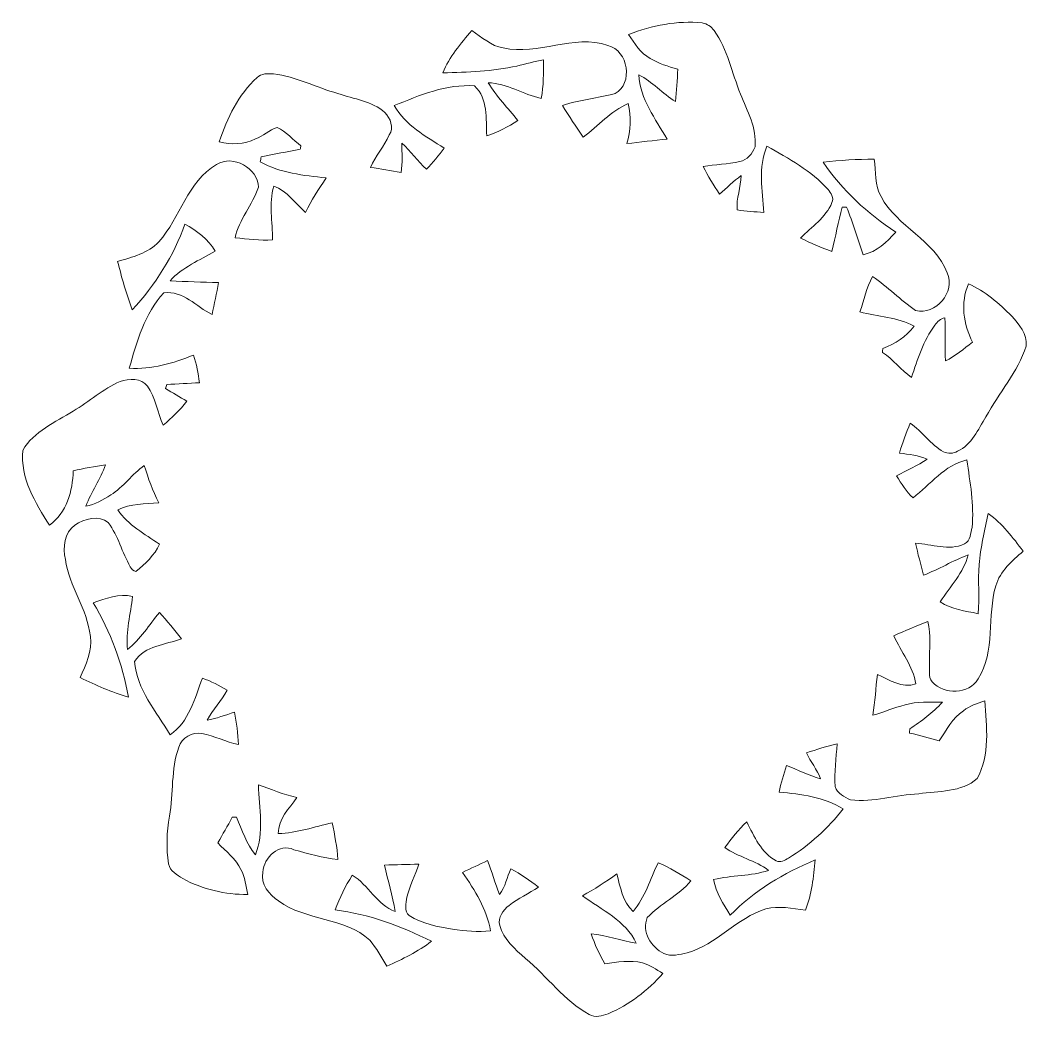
# Model space of a CAD drawing. Header units: centimetres. Extents: x -16.2 to 16.2, y -16 to 16.
# Drawn here: x -12.46 to 11.26, y -12.09 to 11.39 of the extents above; entities that cross this region are included whole.
import ezdxf

# ---------------------------------------------------------------- set-up
doc = ezdxf.new("R2010")
doc.units = ezdxf.units.CM
doc.header["$MEASUREMENT"] = 0
doc.layers.add('Layer 1', color=7, linetype='Continuous')

msp = doc.modelspace()

# ---------------------------------------------------------------- linework, layer by layer
at = {"layer": 'Layer 1', "color": 8, "lineweight": 9}
msp.add_open_spline([(1.86408, 11.05045), (2.00343, 10.83772), (2.13889, 10.60489), (2.37455, 10.4867), (2.37455, 10.4867), (2.57034, 10.35865), (2.79823, 10.29938), (3.01978, 10.23271), (3.01978, 10.23271), (3.01131, 9.978), (2.99579, 9.72294), (2.96651, 9.46965), (2.96651, 9.46965), (2.66488, 9.66191), (2.4197, 9.93354), (2.10326, 10.10288), (2.10326, 10.10288), (2.13254, 9.52715), (2.49485, 9.06537), (2.77248, 8.5877), (2.77248, 8.5877), (2.45463, 8.55948), (2.13924, 8.51115), (1.82174, 8.48152), (1.82174, 8.48152), (1.91876, 8.78667), (1.92511, 9.1137), (1.85208, 9.42414), (1.85208, 9.42414), (1.44463, 9.24139), (1.14335, 8.90273), (0.79693, 8.63251), (0.79693, 8.63251), (0.63112, 8.88086), (0.46002, 9.12534), (0.30586, 9.3804), (0.30586, 9.3804), (0.7105, 9.51091), (1.13806, 9.54655), (1.54658, 9.65768), (1.54658, 9.65768), (1.98049, 9.89333), (1.85843, 10.66874), (1.37689, 10.78974), (1.37689, 10.78974), (0.56092, 11.0695), (-0.26106, 10.54492), (-1.08479, 10.73153), (-1.08479, 10.73153), (-1.37619, 10.77457), (-1.58785, 10.99083), (-1.82809, 11.1397), (-1.82809, 11.1397), (-2.08986, 10.83631), (-2.35232, 10.51775), (-2.51107, 10.14698), (-2.51107, 10.14698), (-1.92617, 10.15862), (-1.33738, 10.18155), (-0.76376, 10.30572), (-0.76376, 10.30572), (-0.55562, 10.35405), (-0.35066, 10.41932), (-0.13864, 10.45178), (-0.13864, 10.45178), (-0.14005, 10.14945), (-0.1337, 9.84324), (-0.19262, 9.54479), (-0.19262, 9.54479), (-0.61771, 9.63792), (-0.99907, 9.90003), (-1.4418, 9.91344), (-1.4418, 9.91344), (-1.24354, 9.58995), (-0.97578, 9.31972), (-0.74189, 9.02302), (-0.74189, 9.02302), (-0.97226, 8.87839), (-1.21356, 8.74575), (-1.47391, 8.66284), (-1.47391, 8.66284), (-1.50072, 9.06254), (-1.43298, 9.53878), (-1.76283, 9.83901), (-1.76283, 9.83901), (-2.42464, 9.89051), (-3.05153, 9.62028), (-3.6516, 9.37474), (-3.6516, 9.37474), (-3.38702, 8.90731), (-2.90865, 8.65332), (-2.47403, 8.37498), (-2.47403, 8.37498), (-2.60491, 8.20212), (-2.74144, 8.03349), (-2.89313, 7.87862), (-2.89313, 7.87862), (-3.09598, 8.07371), (-3.27096, 8.2956), (-3.47027, 8.49387), (-3.47027, 8.49387), (-3.47662, 8.26244), (-3.4477, 8.0282), (-3.49038, 7.79889), (-3.49038, 7.79889), (-3.72957, 7.85005), (-3.97122, 7.88674), (-4.21287, 7.92237), (-4.21287, 7.92237), (-4.08658, 8.18942), (-3.89537, 8.41943), (-3.76837, 8.68612), (-3.76837, 8.68612), (-3.65654, 8.85476), (-3.73944, 9.07983), (-3.87032, 9.21318), (-3.87032, 9.21318), (-4.18112, 9.48304), (-4.60057, 9.52715), (-4.97522, 9.65909), (-4.97522, 9.65909), (-5.48358, 9.80373), (-5.96336, 10.05738), (-6.49287, 10.12122), (-6.49287, 10.12122), (-6.62693, 10.13216), (-6.77757, 10.13499), (-6.88022, 10.0362), (-6.88022, 10.0362), (-7.32261, 9.63581), (-7.57978, 9.08089), (-7.77028, 8.52562), (-7.77028, 8.52562), (-7.48841, 8.45012), (-7.1822, 8.46282), (-6.91691, 8.59123), (-6.91691, 8.59123), (-6.73594, 8.6565), (-6.59342, 8.80008), (-6.41032, 8.85827), (-6.41032, 8.85827), (-6.18878, 8.77397), (-6.03779, 8.56407), (-5.84623, 8.43037), (-5.84623, 8.43037), (-5.85082, 8.41026), (-5.85964, 8.37004), (-5.86422, 8.35028), (-5.86422, 8.35028), (-6.17044, 8.29031), (-6.47665, 8.22999), (-6.78286, 8.17107), (-6.78286, 8.17107), (-6.78991, 8.13086), (-6.79662, 8.08993), (-6.80332, 8.04937), (-6.80332, 8.04937), (-6.32989, 7.79078), (-5.7845, 7.73151), (-5.25709, 7.67295), (-5.25709, 7.67295), (-5.41937, 7.40378), (-5.61516, 7.15331), (-5.73758, 6.86156), (-5.73758, 6.86156), (-5.97817, 7.07923), (-6.17044, 7.36321), (-6.48511, 7.48069), (-6.48511, 7.48069), (-6.60788, 7.07076), (-6.51616, 6.63649), (-6.51334, 6.21704), (-6.51334, 6.21704), (-6.80826, 6.19199), (-7.10318, 6.2442), (-7.39704, 6.26008), (-7.39704, 6.26008), (-7.30356, 6.69435), (-6.98959, 7.04042), (-6.84601, 7.45529), (-6.84601, 7.45529), (-6.86012, 7.90578), (-7.44396, 8.22999), (-7.83414, 7.99151), (-7.83414, 7.99151), (-8.51535, 7.58405), (-8.68539, 6.73597), (-9.19162, 6.17294), (-9.19162, 6.17294), (-9.43963, 5.89777), (-9.82133, 5.81064), (-10.16141, 5.70833), (-10.16141, 5.70833), (-10.0644, 5.32451), (-9.95645, 4.94244), (-9.81569, 4.57203), (-9.81569, 4.57203), (-9.27947, 5.15412), (-8.83991, 5.83886), (-8.5785, 6.58851), (-8.5785, 6.58851), (-8.29945, 6.4287), (-8.02534, 6.23715), (-7.86836, 5.94787), (-7.86836, 5.94787), (-8.23136, 5.73373), (-8.63706, 5.57498), (-8.92598, 5.25572), (-8.92598, 5.25572), (-8.5471, 5.2289), (-8.16681, 5.22396), (-7.78722, 5.20949), (-7.78722, 5.20949), (-7.82884, 4.95726), (-7.88494, 4.70784), (-7.94032, 4.45843), (-7.94032, 4.45843), (-8.31391, 4.6447), (-8.61801, 5.02818), (-9.07556, 4.9689), (-9.07556, 4.9689), (-9.52817, 4.48525), (-9.70668, 3.81743), (-9.8873, 3.19619), (-9.8873, 3.19619), (-9.36484, 3.15915), (-8.85613, 3.31261), (-8.37671, 3.50558), (-8.37671, 3.50558), (-8.30051, 3.29603), (-8.26876, 3.07484), (-8.23419, 2.85576), (-8.23419, 2.85576), (-8.4903, 2.83495), (-8.74748, 2.82895), (-9.00395, 2.81272), (-9.00395, 2.81272), (-9.01065, 2.78873), (-9.02441, 2.74111), (-9.03146, 2.71713), (-9.03146, 2.71713), (-8.86566, 2.61834), (-8.70056, 2.51852), (-8.53511, 2.41867), (-8.53511, 2.41867), (-8.69703, 2.21018), (-8.89141, 2.03061), (-9.08685, 1.85458), (-9.08685, 1.85458), (-9.23008, 2.15373), (-9.26218, 2.50369), (-9.4615, 2.77462), (-9.4615, 2.77462), (-9.60437, 2.97641), (-9.89224, 2.95348), (-10.1025, 2.8847), (-10.1025, 2.8847), (-10.50537, 2.71218), (-10.8264, 2.40244), (-11.20528, 2.18795), (-11.20528, 2.18795), (-11.62826, 1.92196), (-12.13273, 1.71382), (-12.39485, 1.26332), (-12.39485, 1.26332), (-12.45552, 0.61739), (-12.09992, 0.02684), (-11.76867, -0.49986), (-11.76867, -0.49986), (-11.3598, -0.21129), (-11.21798, 0.30659), (-11.20704, 0.78531), (-11.20704, 0.78531), (-10.95446, 0.8354), (-10.70116, 0.88444), (-10.4461, 0.92466), (-10.4461, 0.92466), (-10.56499, 0.58387), (-10.7823, 0.28824), (-10.90718, -0.05007), (-10.90718, -0.05007), (-10.69693, -0.00421), (-10.49972, 0.08963), (-10.3251, 0.21416), (-10.3251, 0.21416), (-10.02277, 0.40043), (-9.8231, 0.70699), (-9.53311, 0.90772), (-9.53311, 0.90772), (-9.4421, 0.60716), (-9.33767, 0.31082), (-9.19127, 0.03213), (-9.19127, 0.03213), (-9.51724, -0.00033), (-9.85802, 0.01661), (-10.15718, -0.13968), (-10.15718, -0.13968), (-9.912, -0.49104), (-9.52535, -0.70729), (-9.17787, -0.94119), (-9.17787, -0.94119), (-9.29287, -1.20577), (-9.50983, -1.40826), (-9.73137, -1.58465), (-9.73137, -1.58465), (-9.79593, -1.58183), (-9.83297, -1.52398), (-9.86402, -1.47529), (-9.86402, -1.47529), (-10.05805, -1.1398), (-10.14554, -0.74822), (-10.38154, -0.43707), (-10.38154, -0.43707), (-10.59991, -0.25256), (-10.95199, -0.3457), (-11.16542, -0.49704), (-11.16542, -0.49704), (-11.42083, -0.67308), (-11.44834, -1.02162), (-11.3919, -1.30208), (-11.3919, -1.30208), (-11.30335, -1.94166), (-10.8712, -2.47048), (-10.80347, -3.11394), (-10.80347, -3.11394), (-10.74491, -3.46178), (-10.91988, -3.77364), (-11.03947, -4.08479), (-11.03947, -4.08479), (-10.67082, -4.25518), (-10.30252, -4.4351), (-9.90847, -4.54023), (-9.90847, -4.54023), (-10.05134, -3.75988), (-10.32969, -3.0067), (-10.73538, -2.32513), (-10.73538, -2.32513), (-10.43975, -2.21754), (-10.13284, -2.10465), (-9.81287, -2.17238), (-9.81287, -2.17238), (-9.85026, -2.58901), (-9.97656, -2.99753), (-9.92611, -3.42016), (-9.92611, -3.42016), (-9.62342, -3.18097), (-9.42022, -2.84477), (-9.17857, -2.5495), (-9.17857, -2.5495), (-8.99689, -2.75023), (-8.82685, -2.96119), (-8.65646, -3.17145), (-8.65646, -3.17145), (-9.03499, -3.31362), (-9.52147, -3.32526), (-9.76101, -3.70238), (-9.76101, -3.70238), (-9.72044, -4.36031), (-9.24631, -4.88313), (-8.92634, -5.4264), (-8.92634, -5.4264), (-8.4836, -5.13007), (-8.34461, -4.5688), (-8.16681, -4.09819), (-8.16681, -4.09819), (-7.96008, -4.16275), (-7.77311, -4.27282), (-7.58543, -4.37901), (-7.58543, -4.37901), (-7.72336, -4.6256), (-7.91351, -4.83832), (-8.05321, -5.08386), (-8.05321, -5.08386), (-7.83272, -5.04646), (-7.62353, -4.96603), (-7.41186, -4.89759), (-7.41186, -4.89759), (-7.36494, -5.14841), (-7.33107, -5.40277), (-7.31661, -5.65782), (-7.31661, -5.65782), (-7.61047, -5.59503), (-7.88317, -5.45709), (-8.17704, -5.39747), (-8.17704, -5.39747), (-8.41446, -5.34703), (-8.64799, -5.50154), (-8.7249, -5.72168), (-8.7249, -5.72168), (-8.90693, -6.24344), (-8.84802, -6.80541), (-8.94115, -7.3434), (-8.94115, -7.3434), (-9.00606, -7.71487), (-9.02406, -8.09516), (-8.96056, -8.46841), (-8.96056, -8.46841), (-8.93057, -8.63809), (-8.75947, -8.72345), (-8.63, -8.81272), (-8.63, -8.81272), (-8.16363, -9.06424), (-7.62847, -9.19195), (-7.0993, -9.18736), (-7.0993, -9.18736), (-7.14234, -8.99052), (-7.15469, -8.7806), (-7.2584, -8.60281), (-7.2584, -8.60281), (-7.37905, -8.34599), (-7.6133, -8.17384), (-7.80309, -7.97169), (-7.80309, -7.97169), (-7.68809, -7.77201), (-7.57379, -7.57235), (-7.46478, -7.3695), (-7.46478, -7.3695), (-7.43973, -7.36915), (-7.38999, -7.3688), (-7.36494, -7.36844), (-7.36494, -7.36844), (-7.2263, -7.66689), (-7.13564, -8.00027), (-6.91586, -8.25286), (-6.91586, -8.25286), (-6.71618, -7.72687), (-6.82696, -7.15607), (-6.84953, -6.60997), (-6.84953, -6.60997), (-6.54826, -6.7084), (-6.25616, -6.83469), (-5.94572, -6.90595), (-5.94572, -6.90595), (-6.1214, -7.16842), (-6.38669, -7.40937), (-6.37963, -7.75155), (-6.37963, -7.75155), (-5.94325, -7.74132), (-5.53085, -7.59563), (-5.11034, -7.49827), (-5.11034, -7.49827), (-5.05672, -7.78437), (-4.99392, -8.07047), (-4.97911, -8.36222), (-4.97911, -8.36222), (-5.33047, -8.322), (-5.67231, -8.22781), (-6.01204, -8.13362), (-6.01204, -8.13362), (-6.35811, -7.96358), (-6.72641, -8.31848), (-6.74299, -8.65926), (-6.74299, -8.65926), (-6.81002, -8.94994), (-6.59518, -9.19088), (-6.37293, -9.33906), (-6.37293, -9.33906), (-5.73123, -9.81354), (-4.82353, -9.71124), (-4.22734, -10.26404), (-4.22734, -10.26404), (-4.06329, -10.44537), (-3.9564, -10.6708), (-3.82446, -10.87541), (-3.82446, -10.87541), (-3.46181, -10.70678), (-3.08927, -10.53674), (-2.7753, -10.28592), (-2.7753, -10.28592), (-3.49109, -9.9342), (-4.24709, -9.64527), (-5.04366, -9.54967), (-5.04366, -9.54967), (-4.93395, -9.26638), (-4.8066, -8.98911), (-4.63832, -8.73546), (-4.63832, -8.73546), (-4.25485, -8.96017), (-4.06506, -9.43255), (-3.62726, -9.58495), (-3.62726, -9.58495), (-3.6897, -9.217), (-3.80012, -8.85999), (-3.88126, -8.49663), (-3.88126, -8.49663), (-3.61209, -8.48321), (-3.34222, -8.48357), (-3.07234, -8.4737), (-3.07234, -8.4737), (-3.15983, -8.73511), (-3.28295, -8.98346), (-3.35668, -9.25016), (-3.35668, -9.25016), (-3.37291, -9.38598), (-3.4223, -9.58248), (-3.29671, -9.68478), (-3.29671, -9.68478), (-2.99226, -9.87987), (-2.6289, -9.94513), (-2.27859, -10.00652), (-2.27859, -10.00652), (-1.98437, -10.04497), (-1.68275, -10.07883), (-1.38642, -10.03932), (-1.38642, -10.03932), (-1.47532, -9.52991), (-1.75436, -9.08718), (-2.04399, -8.66984), (-2.04399, -8.66984), (-1.85208, -8.56789), (-1.64924, -8.48816), (-1.45697, -8.38691), (-1.45697, -8.38691), (-1.35079, -8.64938), (-1.28482, -8.92631), (-1.17052, -9.18666), (-1.17052, -9.18666), (-1.03364, -9.00992), (-1.0033, -8.78026), (-0.90805, -8.58235), (-0.90805, -8.58235), (-0.6798, -8.70829), (-0.46284, -8.85364), (-0.25647, -9.01309), (-0.25647, -9.01309), (-0.48507, -9.1609), (-0.72954, -9.28332), (-0.95038, -9.44313), (-0.95038, -9.44313), (-1.08585, -9.5539), (-1.22273, -9.72711), (-1.16699, -9.91374), (-1.16699, -9.91374), (-1.08267, -10.24746), (-0.80998, -10.47501), (-0.56162, -10.69055), (-0.56162, -10.69055), (-0.04939, -11.11706), (0.34396, -11.68821), (0.93945, -12.01276), (0.93945, -12.01276), (1.07703, -12.08932), (1.24636, -12.04557), (1.38536, -11.99195), (1.38536, -11.99195), (1.8789, -11.7824), (2.31951, -11.44585), (2.67123, -11.04333), (2.67123, -11.04333), (2.51601, -10.95231), (2.36608, -10.84648), (2.19146, -10.79639), (2.19146, -10.79639), (1.90041, -10.72407), (1.59597, -10.77416), (1.30457, -10.81896), (1.30457, -10.81896), (1.17404, -10.5946), (1.06821, -10.35612), (0.98213, -10.11163), (0.98213, -10.11163), (1.34408, -10.14939), (1.68663, -10.28063), (2.04576, -10.33178), (2.04576, -10.33178), (1.79211, -9.80296), (1.22731, -9.54861), (0.77717, -9.21771), (0.77717, -9.21771), (1.05763, -9.06037), (1.33068, -8.89033), (1.58962, -8.69983), (1.58962, -8.69983), (1.66158, -9.01697), (1.72685, -9.34964), (1.96885, -9.58918), (1.96885, -9.58918), (2.24755, -9.25298), (2.38019, -8.83106), (2.55729, -8.43877), (2.55729, -8.43877), (2.83034, -8.54918), (3.07869, -8.71111), (3.32987, -8.86387), (3.32987, -8.86387), (3.04447, -9.21771), (2.60668, -9.4008), (2.30364, -9.7317), (2.30364, -9.7317), (2.16288, -10.05767), (2.39219, -10.43726), (2.69663, -10.57202), (2.69663, -10.57202), (2.86632, -10.6588), (3.06529, -10.5953), (3.24062, -10.56073), (3.24062, -10.56073), (3.93524, -10.36071), (4.40937, -9.74475), (5.0927, -9.52215), (5.0927, -9.52215), (5.39962, -9.45442), (5.71712, -9.51016), (6.02333, -9.55743), (6.02333, -9.55743), (6.1782, -9.18136), (6.21418, -8.77037), (6.25546, -8.36998), (6.25546, -8.36998), (5.52485, -8.68748), (4.81189, -9.09493), (4.25697, -9.67455), (4.25697, -9.67455), (4.09469, -9.41103), (3.91583, -9.14715), (3.86468, -8.83493), (3.86468, -8.83493), (4.29189, -8.73122), (4.74098, -8.76086), (5.15973, -8.61869), (5.15973, -8.61869), (4.8447, -8.38444), (4.445, -8.30683), (4.12503, -8.08176), (4.12503, -8.08176), (4.29648, -7.88068), (4.44218, -7.6549), (4.64291, -7.48098), (4.64291, -7.48098), (4.82177, -7.81682), (4.98369, -8.20241), (5.33506, -8.39432), (5.33506, -8.39432), (5.43419, -8.45006), (5.53861, -8.37632), (5.6254, -8.33047), (5.6254, -8.33047), (6.12422, -8.0313), (6.55532, -7.62315), (6.91621, -7.16912), (6.91621, -7.16912), (6.45971, -6.90066), (5.9242, -6.8234), (5.40526, -6.77931), (5.40526, -6.77931), (5.45077, -6.56693), (5.51462, -6.35915), (5.58094, -6.15242), (5.58094, -6.15242), (5.84659, -6.25614), (6.10306, -6.38666), (6.37928, -6.46181), (6.37928, -6.46181), (6.29638, -6.24626), (6.15209, -6.06246), (6.05049, -5.85609), (6.05049, -5.85609), (6.28721, -5.77354), (6.52745, -5.69945), (6.77122, -5.64019), (6.77122, -5.64019), (6.75181, -5.97568), (6.69749, -6.31117), (6.72818, -6.64807), (6.72818, -6.64807), (6.77439, -6.80894), (6.94514, -6.89466), (7.08695, -6.95816), (7.08695, -6.95816), (7.62776, -7.02237), (8.15693, -6.84669), (8.69421, -6.81529), (8.69421, -6.81529), (9.1567, -6.74826), (9.69821, -6.78777), (10.06863, -6.45757), (10.06863, -6.45757), (10.3699, -5.90724), (10.29511, -5.23379), (10.24396, -4.63301), (10.24396, -4.63301), (10.07145, -4.69474), (9.88942, -4.74201), (9.74796, -4.86443), (9.74796, -4.86443), (9.48161, -5.03059), (9.34226, -5.32233), (9.17116, -5.57316), (9.17116, -5.57316), (8.94151, -5.50578), (8.71114, -5.44016), (8.47796, -5.3876), (8.47796, -5.3876), (8.47831, -5.36396), (8.47901, -5.31634), (8.47937, -5.29235), (8.47937, -5.29235), (8.75312, -5.10608), (9.02758, -4.91346), (9.24807, -4.66334), (9.24807, -4.66334), (8.95491, -4.66405), (8.65505, -4.64041), (8.37106, -4.72684), (8.37106, -4.72684), (8.11036, -4.78752), (7.86659, -4.90147), (7.60801, -4.96956), (7.60801, -4.96956), (7.66516, -4.65064), (7.68103, -4.3275), (7.71984, -4.00718), (7.71984, -4.00718), (8.001, -4.14653), (8.29416, -4.3342), (8.62471, -4.23296), (8.62471, -4.23296), (8.55239, -3.81844), (8.28428, -3.47343), (8.10366, -3.10195), (8.10366, -3.10195), (8.36683, -2.97636), (8.63776, -2.86771), (8.91011, -2.76399), (8.91011, -2.76399), (8.98454, -3.08219), (8.94221, -3.41134), (8.94468, -3.73448), (8.94468, -3.73448), (8.96126, -3.87983), (8.90058, -4.06468), (9.01136, -4.18639), (9.01136, -4.18639), (9.29005, -4.49507), (9.86861, -4.48237), (10.09156, -4.11477), (10.09156, -4.11477), (10.50749, -3.45473), (10.29476, -2.6384), (10.50537, -1.9212), (10.50537, -1.9212), (10.60732, -1.57866), (10.8899, -1.33841), (11.14813, -1.11052), (11.14813, -1.11052), (10.91036, -0.78667), (10.65389, -0.46317), (10.33004, -0.22117), (10.33004, -0.22117), (10.23832, -0.61839), (10.14801, -1.01774), (10.11414, -1.42484), (10.11414, -1.42484), (10.07674, -1.80867), (10.13213, -2.19707), (10.08944, -2.58054), (10.08944, -2.58054), (9.78958, -2.50823), (9.45586, -2.48741), (9.20009, -2.29762), (9.20009, -2.29762), (9.43293, -1.94131), (9.75007, -1.61887), (9.85555, -1.1966), (9.85555, -1.1966), (9.49466, -1.33242), (9.16411, -1.53597), (8.80428, -1.67285), (8.80428, -1.67285), (8.74254, -1.42202), (8.66775, -1.17402), (8.6173, -0.92073), (8.6173, -0.92073), (9.00254, -0.94401), (9.39553, -1.11052), (9.7723, -0.93836), (9.7723, -0.93836), (9.91588, -0.87204), (9.90918, -0.67519), (9.94798, -0.54854), (9.94798, -0.54854), (9.99913, -0.01585), (9.89859, 0.51261), (9.82557, 1.0379), (9.82557, 1.0379), (9.30063, 0.91548), (8.96126, 0.46216), (8.55874, 0.14396), (8.55874, 0.14396), (8.39435, 0.28754), (8.28428, 0.48157), (8.17033, 0.66501), (8.17033, 0.66501), (8.41022, 0.79624), (8.66599, 0.89926), (8.89247, 1.05413), (8.89247, 1.05413), (8.68892, 1.14867), (8.46102, 1.16843), (8.24195, 1.197), (8.24195, 1.197), (8.30051, 1.44112), (8.40352, 1.67113), (8.49136, 1.90538), (8.49136, 1.90538), (8.77464, 1.70535), (8.9729, 1.40443), (9.27559, 1.22804), (9.27559, 1.22804), (9.37789, 1.18465), (9.5063, 1.1843), (9.60508, 1.24145), (9.60508, 1.24145), (9.9441, 1.39138), (10.08521, 1.76039), (10.2743, 2.05284), (10.2743, 2.05284), (10.57628, 2.61518), (11.02431, 3.10059), (11.21833, 3.71795), (11.21833, 3.71795), (11.25996, 4.00088), (11.05323, 4.22771), (10.88143, 4.42174), (10.88143, 4.42174), (10.58439, 4.72373), (10.25313, 5.00947), (9.8619, 5.18164), (9.8619, 5.18164), (9.66929, 4.73713), (9.74196, 4.23406), (9.9568, 3.80967), (9.9568, 3.80967), (9.75431, 3.64845), (9.55146, 3.483), (9.31933, 3.36623), (9.31933, 3.36623), (9.30981, 3.7049), (9.33062, 4.04462), (9.30346, 4.38294), (9.30346, 4.38294), (9.20715, 4.35755), (9.12178, 4.29509), (9.0738, 4.20549), (9.0738, 4.20549), (8.79228, 3.84777), (8.66528, 3.40221), (8.52099, 2.97853), (8.52099, 2.97853), (8.27617, 3.15527), (8.09166, 3.40186), (7.83766, 3.56837), (7.83766, 3.56837), (7.84013, 3.59201), (7.84507, 3.63999), (7.84754, 3.66362), (7.84754, 3.66362), (8.13647, 3.76275), (8.3947, 3.93879), (8.58273, 4.1815), (8.58273, 4.1815), (8.19856, 4.4094), (7.72866, 4.40304), (7.30709, 4.52018), (7.30709, 4.52018), (7.40481, 4.79886), (7.46054, 5.09519), (7.60659, 5.35414), (7.60659, 5.35414), (7.96078, 5.11001), (8.26347, 4.79851), (8.61801, 4.55721), (8.61801, 4.55721), (9.08932, 4.42704), (9.56769, 4.99395), (9.36308, 5.43951), (9.36308, 5.43951), (9.0618, 6.21563), (8.18621, 6.51937), (7.8045, 7.23586), (7.8045, 7.23586), (7.65316, 7.50256), (7.68315, 7.81935), (7.64505, 8.11251), (7.64505, 8.11251), (7.24323, 8.11533), (6.84213, 8.09135), (6.44349, 8.04337), (6.44349, 8.04337), (6.89187, 7.38614), (7.48665, 6.83369), (8.15058, 6.39801), (8.15058, 6.39801), (7.94068, 6.168), (7.70043, 5.93376), (7.38576, 5.86638), (7.38576, 5.86638), (7.25346, 6.23997), (7.14446, 6.62167), (6.99311, 6.98821), (6.99311, 6.98821), (6.96701, 6.98856), (6.9155, 6.98856), (6.8894, 6.98856), (6.8894, 6.98856), (6.79944, 6.64319), (6.73665, 6.29147), (6.64633, 5.9461), (6.64633, 5.9461), (6.39269, 6.02724), (6.14962, 6.13872), (5.91256, 6.25902), (5.91256, 6.25902), (6.1722, 6.52184), (6.50205, 6.73774), (6.64951, 7.09193), (6.64951, 7.09193), (6.70348, 7.2034), (6.62623, 7.31629), (6.55849, 7.40096), (6.55849, 7.40096), (6.16197, 7.8437), (5.63069, 8.12803), (5.12057, 8.41696), (5.12057, 8.41696), (4.89903, 7.92307), (5.01721, 7.37768), (5.04543, 6.85874), (5.04543, 6.85874), (4.83588, 6.8792), (4.62421, 6.8852), (4.41748, 6.92118), (4.41748, 6.92118), (4.39702, 7.19282), (4.50497, 7.4567), (4.51697, 7.72728), (4.51697, 7.72728), (4.33282, 7.59852), (4.17442, 7.4373), (4.00403, 7.29195), (4.00403, 7.29195), (3.86574, 7.50185), (3.73309, 7.71634), (3.61985, 7.94071), (3.61985, 7.94071), (3.90419, 7.99433), (4.19629, 7.99539), (4.47887, 8.05889), (4.47887, 8.05889), (4.65243, 8.09346), (4.78296, 8.24269), (4.83941, 8.40461), (4.83941, 8.40461), (4.88562, 8.84982), (4.6542, 9.24634), (4.49898, 9.64639), (4.49898, 9.64639), (4.28978, 10.14275), (4.20194, 10.69873), (3.87562, 11.14076), (3.87562, 11.14076), (3.81106, 11.23636), (3.70946, 11.29845), (3.59763, 11.31891), (3.59763, 11.31891), (3.00637, 11.38559), (2.41547, 11.25576), (1.86408, 11.05045)], degree=3, knots=[0, 0, 0, 0, 0.00411523, 0.00411523, 0.00411523, 0.00411523, 0.00823045, 0.00823045, 0.00823045, 0.00823045, 0.01234568, 0.01234568, 0.01234568, 0.01234568, 0.01646091, 0.01646091, 0.01646091, 0.01646091, 0.02057613, 0.02057613, 0.02057613, 0.02057613, 0.02469136, 0.02469136, 0.02469136, 0.02469136, 0.02880658, 0.02880658, 0.02880658, 0.02880658, 0.03292181, 0.03292181, 0.03292181, 0.03292181, 0.03703704, 0.03703704, 0.03703704, 0.03703704, 0.04115226, 0.04115226, 0.04115226, 0.04115226, 0.04526749, 0.04526749, 0.04526749, 0.04526749, 0.04938272, 0.04938272, 0.04938272, 0.04938272, 0.05349794, 0.05349794, 0.05349794, 0.05349794, 0.05761317, 0.05761317, 0.05761317, 0.05761317, 0.0617284, 0.0617284, 0.0617284, 0.0617284, 0.06584362, 0.06584362, 0.06584362, 0.06584362, 0.06995885, 0.06995885, 0.06995885, 0.06995885, 0.07407407, 0.07407407, 0.07407407, 0.07407407, 0.0781893, 0.0781893, 0.0781893, 0.0781893, 0.08230453, 0.08230453, 0.08230453, 0.08230453, 0.08641975, 0.08641975, 0.08641975, 0.08641975, 0.09053498, 0.09053498, 0.09053498, 0.09053498, 0.09465021, 0.09465021, 0.09465021, 0.09465021, 0.09876543, 0.09876543, 0.09876543, 0.09876543, 0.10288066, 0.10288066, 0.10288066, 0.10288066, 0.10699588, 0.10699588, 0.10699588, 0.10699588, 0.11111111, 0.11111111, 0.11111111, 0.11111111, 0.11522634, 0.11522634, 0.11522634, 0.11522634, 0.11934156, 0.11934156, 0.11934156, 0.11934156, 0.12345679, 0.12345679, 0.12345679, 0.12345679, 0.12757202, 0.12757202, 0.12757202, 0.12757202, 0.13168724, 0.13168724, 0.13168724, 0.13168724, 0.13580247, 0.13580247, 0.13580247, 0.13580247, 0.1399177, 0.1399177, 0.1399177, 0.1399177, 0.14403292, 0.14403292, 0.14403292, 0.14403292, 0.14814815, 0.14814815, 0.14814815, 0.14814815, 0.15226337, 0.15226337, 0.15226337, 0.15226337, 0.1563786, 0.1563786, 0.1563786, 0.1563786, 0.16049383, 0.16049383, 0.16049383, 0.16049383, 0.16460905, 0.16460905, 0.16460905, 0.16460905, 0.16872428, 0.16872428, 0.16872428, 0.16872428, 0.17283951, 0.17283951, 0.17283951, 0.17283951, 0.17695473, 0.17695473, 0.17695473, 0.17695473, 0.18106996, 0.18106996, 0.18106996, 0.18106996, 0.18518519, 0.18518519, 0.18518519, 0.18518519, 0.18930041, 0.18930041, 0.18930041, 0.18930041, 0.19341564, 0.19341564, 0.19341564, 0.19341564, 0.19753086, 0.19753086, 0.19753086, 0.19753086, 0.20164609, 0.20164609, 0.20164609, 0.20164609, 0.20576132, 0.20576132, 0.20576132, 0.20576132, 0.20987654, 0.20987654, 0.20987654, 0.20987654, 0.21399177, 0.21399177, 0.21399177, 0.21399177, 0.218107, 0.218107, 0.218107, 0.218107, 0.22222222, 0.22222222, 0.22222222, 0.22222222, 0.22633745, 0.22633745, 0.22633745, 0.22633745, 0.23045267, 0.23045267, 0.23045267, 0.23045267, 0.2345679, 0.2345679, 0.2345679, 0.2345679, 0.23868313, 0.23868313, 0.23868313, 0.23868313, 0.24279835, 0.24279835, 0.24279835, 0.24279835, 0.24691358, 0.24691358, 0.24691358, 0.24691358, 0.25102881, 0.25102881, 0.25102881, 0.25102881, 0.25514403, 0.25514403, 0.25514403, 0.25514403, 0.25925926, 0.25925926, 0.25925926, 0.25925926, 0.26337449, 0.26337449, 0.26337449, 0.26337449, 0.26748971, 0.26748971, 0.26748971, 0.26748971, 0.27160494, 0.27160494, 0.27160494, 0.27160494, 0.27572016, 0.27572016, 0.27572016, 0.27572016, 0.27983539, 0.27983539, 0.27983539, 0.27983539, 0.28395062, 0.28395062, 0.28395062, 0.28395062, 0.28806584, 0.28806584, 0.28806584, 0.28806584, 0.29218107, 0.29218107, 0.29218107, 0.29218107, 0.2962963, 0.2962963, 0.2962963, 0.2962963, 0.30041152, 0.30041152, 0.30041152, 0.30041152, 0.30452675, 0.30452675, 0.30452675, 0.30452675, 0.30864198, 0.30864198, 0.30864198, 0.30864198, 0.3127572, 0.3127572, 0.3127572, 0.3127572, 0.31687243, 0.31687243, 0.31687243, 0.31687243, 0.32098765, 0.32098765, 0.32098765, 0.32098765, 0.32510288, 0.32510288, 0.32510288, 0.32510288, 0.32921811, 0.32921811, 0.32921811, 0.32921811, 0.33333333, 0.33333333, 0.33333333, 0.33333333, 0.33744856, 0.33744856, 0.33744856, 0.33744856, 0.34156379, 0.34156379, 0.34156379, 0.34156379, 0.34567901, 0.34567901, 0.34567901, 0.34567901, 0.34979424, 0.34979424, 0.34979424, 0.34979424, 0.35390947, 0.35390947, 0.35390947, 0.35390947, 0.35802469, 0.35802469, 0.35802469, 0.35802469, 0.36213992, 0.36213992, 0.36213992, 0.36213992, 0.36625514, 0.36625514, 0.36625514, 0.36625514, 0.37037037, 0.37037037, 0.37037037, 0.37037037, 0.3744856, 0.3744856, 0.3744856, 0.3744856, 0.37860082, 0.37860082, 0.37860082, 0.37860082, 0.38271605, 0.38271605, 0.38271605, 0.38271605, 0.38683128, 0.38683128, 0.38683128, 0.38683128, 0.3909465, 0.3909465, 0.3909465, 0.3909465, 0.39506173, 0.39506173, 0.39506173, 0.39506173, 0.39917695, 0.39917695, 0.39917695, 0.39917695, 0.40329218, 0.40329218, 0.40329218, 0.40329218, 0.40740741, 0.40740741, 0.40740741, 0.40740741, 0.41152263, 0.41152263, 0.41152263, 0.41152263, 0.41563786, 0.41563786, 0.41563786, 0.41563786, 0.41975309, 0.41975309, 0.41975309, 0.41975309, 0.42386831, 0.42386831, 0.42386831, 0.42386831, 0.42798354, 0.42798354, 0.42798354, 0.42798354, 0.43209877, 0.43209877, 0.43209877, 0.43209877, 0.43621399, 0.43621399, 0.43621399, 0.43621399, 0.44032922, 0.44032922, 0.44032922, 0.44032922, 0.44444444, 0.44444444, 0.44444444, 0.44444444, 0.44855967, 0.44855967, 0.44855967, 0.44855967, 0.4526749, 0.4526749, 0.4526749, 0.4526749, 0.45679012, 0.45679012, 0.45679012, 0.45679012, 0.46090535, 0.46090535, 0.46090535, 0.46090535, 0.46502058, 0.46502058, 0.46502058, 0.46502058, 0.4691358, 0.4691358, 0.4691358, 0.4691358, 0.47325103, 0.47325103, 0.47325103, 0.47325103, 0.47736626, 0.47736626, 0.47736626, 0.47736626, 0.48148148, 0.48148148, 0.48148148, 0.48148148, 0.48559671, 0.48559671, 0.48559671, 0.48559671, 0.48971193, 0.48971193, 0.48971193, 0.48971193, 0.49382716, 0.49382716, 0.49382716, 0.49382716, 0.49794239, 0.49794239, 0.49794239, 0.49794239, 0.50205761, 0.50205761, 0.50205761, 0.50205761, 0.50617284, 0.50617284, 0.50617284, 0.50617284, 0.51028807, 0.51028807, 0.51028807, 0.51028807, 0.51440329, 0.51440329, 0.51440329, 0.51440329, 0.51851852, 0.51851852, 0.51851852, 0.51851852, 0.52263374, 0.52263374, 0.52263374, 0.52263374, 0.52674897, 0.52674897, 0.52674897, 0.52674897, 0.5308642, 0.5308642, 0.5308642, 0.5308642, 0.53497942, 0.53497942, 0.53497942, 0.53497942, 0.53909465, 0.53909465, 0.53909465, 0.53909465, 0.54320988, 0.54320988, 0.54320988, 0.54320988, 0.5473251, 0.5473251, 0.5473251, 0.5473251, 0.55144033, 0.55144033, 0.55144033, 0.55144033, 0.55555556, 0.55555556, 0.55555556, 0.55555556, 0.55967078, 0.55967078, 0.55967078, 0.55967078, 0.56378601, 0.56378601, 0.56378601, 0.56378601, 0.56790123, 0.56790123, 0.56790123, 0.56790123, 0.57201646, 0.57201646, 0.57201646, 0.57201646, 0.57613169, 0.57613169, 0.57613169, 0.57613169, 0.58024691, 0.58024691, 0.58024691, 0.58024691, 0.58436214, 0.58436214, 0.58436214, 0.58436214, 0.58847737, 0.58847737, 0.58847737, 0.58847737, 0.59259259, 0.59259259, 0.59259259, 0.59259259, 0.59670782, 0.59670782, 0.59670782, 0.59670782, 0.60082305, 0.60082305, 0.60082305, 0.60082305, 0.60493827, 0.60493827, 0.60493827, 0.60493827, 0.6090535, 0.6090535, 0.6090535, 0.6090535, 0.61316872, 0.61316872, 0.61316872, 0.61316872, 0.61728395, 0.61728395, 0.61728395, 0.61728395, 0.62139918, 0.62139918, 0.62139918, 0.62139918, 0.6255144, 0.6255144, 0.6255144, 0.6255144, 0.62962963, 0.62962963, 0.62962963, 0.62962963, 0.63374486, 0.63374486, 0.63374486, 0.63374486, 0.63786008, 0.63786008, 0.63786008, 0.63786008, 0.64197531, 0.64197531, 0.64197531, 0.64197531, 0.64609053, 0.64609053, 0.64609053, 0.64609053, 0.65020576, 0.65020576, 0.65020576, 0.65020576, 0.65432099, 0.65432099, 0.65432099, 0.65432099, 0.65843621, 0.65843621, 0.65843621, 0.65843621, 0.66255144, 0.66255144, 0.66255144, 0.66255144, 0.66666667, 0.66666667, 0.66666667, 0.66666667, 0.67078189, 0.67078189, 0.67078189, 0.67078189, 0.67489712, 0.67489712, 0.67489712, 0.67489712, 0.67901235, 0.67901235, 0.67901235, 0.67901235, 0.68312757, 0.68312757, 0.68312757, 0.68312757, 0.6872428, 0.6872428, 0.6872428, 0.6872428, 0.69135802, 0.69135802, 0.69135802, 0.69135802, 0.69547325, 0.69547325, 0.69547325, 0.69547325, 0.69958848, 0.69958848, 0.69958848, 0.69958848, 0.7037037, 0.7037037, 0.7037037, 0.7037037, 0.70781893, 0.70781893, 0.70781893, 0.70781893, 0.71193416, 0.71193416, 0.71193416, 0.71193416, 0.71604938, 0.71604938, 0.71604938, 0.71604938, 0.72016461, 0.72016461, 0.72016461, 0.72016461, 0.72427984, 0.72427984, 0.72427984, 0.72427984, 0.72839506, 0.72839506, 0.72839506, 0.72839506, 0.73251029, 0.73251029, 0.73251029, 0.73251029, 0.73662551, 0.73662551, 0.73662551, 0.73662551, 0.74074074, 0.74074074, 0.74074074, 0.74074074, 0.74485597, 0.74485597, 0.74485597, 0.74485597, 0.74897119, 0.74897119, 0.74897119, 0.74897119, 0.75308642, 0.75308642, 0.75308642, 0.75308642, 0.75720165, 0.75720165, 0.75720165, 0.75720165, 0.76131687, 0.76131687, 0.76131687, 0.76131687, 0.7654321, 0.7654321, 0.7654321, 0.7654321, 0.76954733, 0.76954733, 0.76954733, 0.76954733, 0.77366255, 0.77366255, 0.77366255, 0.77366255, 0.77777778, 0.77777778, 0.77777778, 0.77777778, 0.781893, 0.781893, 0.781893, 0.781893, 0.78600823, 0.78600823, 0.78600823, 0.78600823, 0.79012346, 0.79012346, 0.79012346, 0.79012346, 0.79423868, 0.79423868, 0.79423868, 0.79423868, 0.79835391, 0.79835391, 0.79835391, 0.79835391, 0.80246914, 0.80246914, 0.80246914, 0.80246914, 0.80658436, 0.80658436, 0.80658436, 0.80658436, 0.81069959, 0.81069959, 0.81069959, 0.81069959, 0.81481481, 0.81481481, 0.81481481, 0.81481481, 0.81893004, 0.81893004, 0.81893004, 0.81893004, 0.82304527, 0.82304527, 0.82304527, 0.82304527, 0.82716049, 0.82716049, 0.82716049, 0.82716049, 0.83127572, 0.83127572, 0.83127572, 0.83127572, 0.83539095, 0.83539095, 0.83539095, 0.83539095, 0.83950617, 0.83950617, 0.83950617, 0.83950617, 0.8436214, 0.8436214, 0.8436214, 0.8436214, 0.84773663, 0.84773663, 0.84773663, 0.84773663, 0.85185185, 0.85185185, 0.85185185, 0.85185185, 0.85596708, 0.85596708, 0.85596708, 0.85596708, 0.8600823, 0.8600823, 0.8600823, 0.8600823, 0.86419753, 0.86419753, 0.86419753, 0.86419753, 0.86831276, 0.86831276, 0.86831276, 0.86831276, 0.87242798, 0.87242798, 0.87242798, 0.87242798, 0.87654321, 0.87654321, 0.87654321, 0.87654321, 0.88065844, 0.88065844, 0.88065844, 0.88065844, 0.88477366, 0.88477366, 0.88477366, 0.88477366, 0.88888889, 0.88888889, 0.88888889, 0.88888889, 0.89300412, 0.89300412, 0.89300412, 0.89300412, 0.89711934, 0.89711934, 0.89711934, 0.89711934, 0.90123457, 0.90123457, 0.90123457, 0.90123457, 0.90534979, 0.90534979, 0.90534979, 0.90534979, 0.90946502, 0.90946502, 0.90946502, 0.90946502, 0.91358025, 0.91358025, 0.91358025, 0.91358025, 0.91769547, 0.91769547, 0.91769547, 0.91769547, 0.9218107, 0.9218107, 0.9218107, 0.9218107, 0.92592593, 0.92592593, 0.92592593, 0.92592593, 0.93004115, 0.93004115, 0.93004115, 0.93004115, 0.93415638, 0.93415638, 0.93415638, 0.93415638, 0.9382716, 0.9382716, 0.9382716, 0.9382716, 0.94238683, 0.94238683, 0.94238683, 0.94238683, 0.94650206, 0.94650206, 0.94650206, 0.94650206, 0.95061728, 0.95061728, 0.95061728, 0.95061728, 0.95473251, 0.95473251, 0.95473251, 0.95473251, 0.95884774, 0.95884774, 0.95884774, 0.95884774, 0.96296296, 0.96296296, 0.96296296, 0.96296296, 0.96707819, 0.96707819, 0.96707819, 0.96707819, 0.97119342, 0.97119342, 0.97119342, 0.97119342, 0.97530864, 0.97530864, 0.97530864, 0.97530864, 0.97942387, 0.97942387, 0.97942387, 0.97942387, 0.98353909, 0.98353909, 0.98353909, 0.98353909, 0.98765432, 0.98765432, 0.98765432, 0.98765432, 0.99176955, 0.99176955, 0.99176955, 0.99176955, 1, 1, 1, 1], dxfattribs=at)

doc.saveas('drawing.dxf')
